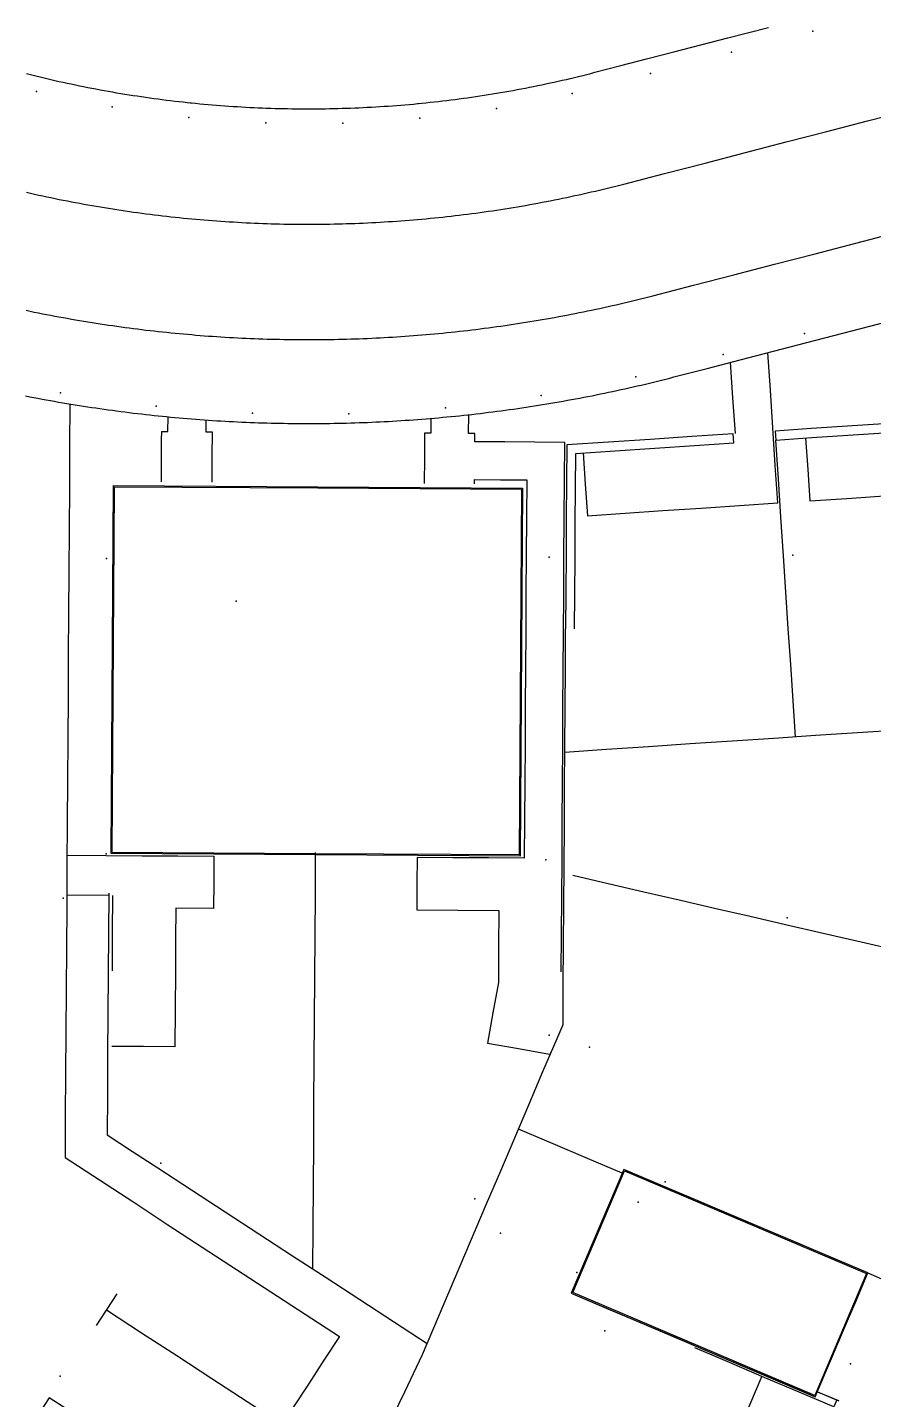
# Model space of a CAD drawing. Extents: x 0 to 368707, y -1 to 358204.
# Drawn here: x 368385.67 to 368405.83, y 357723.82 to 357756.52 of the extents above; entities that cross this region are included whole.
import ezdxf

# ---------------------------------------------------------------- set-up
doc = ezdxf.new("R2010")
doc.units = 0
doc.header["$MEASUREMENT"] = 0
for name, color, linetype in [('3D_LINES', 3, 'Continuous'), ('3D_Points', 1, 'Continuous'), ('PLOTS EXTERNAL LEVEL', 6, 'Continuous'), ('PLOTS FFL', 5, 'Continuous')]:
    doc.layers.add(name, color=color, linetype=linetype)

msp = doc.modelspace()

# ---------------------------------------------------------------- linework, layer by layer
at = {"layer": '3D_LINES'}
for points in [[(368385.64, 357755.424, 53.458), (368385.737, 357755.4, 53.46), (368385.834, 357755.376, 53.46), (368385.931, 357755.352, 53.46), (368385.968, 357755.343, 53.46), (368386.029, 357755.328, 53.443), (368386.126, 357755.305, 53.449), (368386.223, 357755.283, 53.449), (368386.321, 357755.26, 53.449), (368386.418, 357755.238, 53.45), (368386.516, 357755.217, 53.451), (368386.613, 357755.196, 53.451), (368386.711, 357755.175, 53.452), (368386.809, 357755.154, 53.453), (368386.907, 357755.134, 53.453), (368387.005, 357755.114, 53.454), (368387.103, 357755.095, 53.455), (368387.201, 357755.076, 53.455), (368387.299, 357755.057, 53.456), (368387.398, 357755.038, 53.457), (368387.496, 357755.02, 53.458), (368387.594, 357755.003, 53.458), (368387.693, 357754.985, 53.458), (368387.747, 357754.976, 53.45), (368387.791, 357754.968, 53.448), (368387.89, 357754.952, 53.448), (368387.988, 357754.936, 53.448), (368388.087, 357754.92, 53.433), (368388.186, 357754.904, 53.433), (368388.285, 357754.889, 53.433), (368388.384, 357754.874, 53.433), (368388.483, 357754.86, 53.432), (368388.582, 357754.846, 53.432), (368388.681, 357754.832, 53.432), (368388.78, 357754.819, 53.432), (368388.879, 357754.806, 53.432), (368388.978, 357754.793, 53.432), (368389.077, 357754.781, 53.432), (368389.176, 357754.769, 53.432), (368389.276, 357754.758, 53.432), (368389.375, 357754.747, 53.432), (368389.474, 357754.736, 53.432), (368389.547, 357754.728, 53.428), (368389.574, 357754.726, 53.428), (368389.673, 357754.715, 53.428), (368389.773, 357754.706, 53.428), (368389.872, 357754.696, 53.428), (368389.972, 357754.688, 53.427), (368390.072, 357754.679, 53.427), (368390.171, 357754.671, 53.427), (368390.271, 357754.663, 53.426), (368390.371, 357754.655, 53.426), (368390.47, 357754.648, 53.426), (368390.57, 357754.642, 53.425), (368390.67, 357754.635, 53.425), (368390.77, 357754.629, 53.425), (368390.869, 357754.624, 53.424), (368390.969, 357754.618, 53.424), (368391.069, 357754.613, 53.423), (368391.169, 357754.609, 53.423), (368391.269, 357754.605, 53.423), (368391.359, 357754.601, 53.423), (368391.369, 357754.601, 53.423), (368391.469, 357754.597, 53.424), (368391.568, 357754.594, 53.424), (368391.668, 357754.591, 53.424), (368391.768, 357754.589, 53.424), (368391.868, 357754.587, 53.424), (368391.968, 357754.586, 53.424), (368392.068, 357754.584, 53.423), (368392.168, 357754.583, 53.423), (368392.268, 357754.583, 53.423), (368392.368, 357754.583, 53.423), (368392.468, 357754.583, 53.422), (368392.568, 357754.583, 53.422), (368392.668, 357754.584, 53.422), (368392.768, 357754.586, 53.422), (368392.868, 357754.587, 53.422), (368392.968, 357754.589, 53.422), (368393.068, 357754.592, 53.422), (368393.168, 357754.595, 53.419), (368393.174, 357754.595, 53.424), (368393.268, 357754.598, 53.424), (368393.368, 357754.601, 53.411), (368393.467, 357754.605, 53.411), (368393.567, 357754.609, 53.411), (368393.667, 357754.614, 53.411), (368393.767, 357754.619, 53.411), (368393.867, 357754.624, 53.41), (368393.967, 357754.63, 53.41), (368394.066, 357754.636, 53.41), (368394.166, 357754.643, 53.41), (368394.266, 357754.649, 53.41), (368394.366, 357754.657, 53.41), (368394.465, 357754.664, 53.409), (368394.565, 357754.672, 53.409), (368394.665, 357754.68, 53.409), (368394.764, 357754.689, 53.408), (368394.864, 357754.698, 53.408), (368394.963, 357754.707, 53.408), (368394.987, 357754.71, 53.408), (368395.063, 357754.717, 53.413), (368395.162, 357754.727, 53.413), (368395.262, 357754.738, 53.413), (368395.361, 357754.748, 53.412), (368395.46, 357754.76, 53.411), (368395.56, 357754.771, 53.41), (368395.659, 357754.783, 53.408), (368395.758, 357754.795, 53.407), (368395.857, 357754.808, 53.406), (368395.956, 357754.821, 53.404), (368396.056, 357754.834, 53.403), (368396.155, 357754.848, 53.402), (368396.254, 357754.862, 53.401), (368396.352, 357754.877, 53.399), (368396.451, 357754.892, 53.398), (368396.55, 357754.907, 53.398), (368396.649, 357754.922, 53.401), (368396.748, 357754.938, 53.401), (368396.788, 357754.945, 53.401), (368396.846, 357754.954, 53.401), (368396.945, 357754.971, 53.401), (368397.043, 357754.988, 53.401), (368397.142, 357755.005, 53.396), (368397.24, 357755.023, 53.391), (368397.338, 357755.041, 53.386), (368397.437, 357755.06, 53.38), (368397.535, 357755.079, 53.375), (368397.633, 357755.098, 53.37), (368397.731, 357755.117, 53.364), (368397.829, 357755.137, 53.359), (368397.927, 357755.157, 53.354), (368398.025, 357755.178, 53.349), (368398.122, 357755.199, 53.343), (368398.22, 357755.22, 53.338), (368398.318, 357755.242, 53.333), (368398.415, 357755.264, 53.333), (368398.513, 357755.286, 53.337), (368398.57, 357755.3, 53.337), (368398.61, 357755.309, 53.337), (368398.707, 357755.332, 53.338), (368398.804, 357755.356, 53.339), (368398.902, 357755.379, 53.339), (368398.999, 357755.404, 53.34), (368399.095, 357755.428, 53.341), (368399.192, 357755.453, 53.342), (368399.808, 357755.613, 53.347), (368400.424, 357755.772, 53.352), (368401.069, 357755.939, 53.365), (368401.715, 357756.106, 53.378), (368402.36, 357756.274, 53.391), (368403.328, 357756.524, 53.391)], [(368385.641, 357752.595, 53.401), (368385.739, 357752.573, 53.4), (368385.836, 357752.551, 53.399), (368385.934, 357752.529, 53.398), (368386.031, 357752.508, 53.397), (368386.129, 357752.487, 53.396), (368386.227, 357752.466, 53.394), (368386.324, 357752.446, 53.393), (368386.422, 357752.426, 53.392), (368386.52, 357752.407, 53.39), (368386.618, 357752.387, 53.389), (368386.716, 357752.368, 53.388), (368386.814, 357752.35, 53.386), (368386.912, 357752.331, 53.385), (368387.011, 357752.313, 53.383), (368387.109, 357752.296, 53.382), (368387.207, 357752.279, 53.381), (368387.306, 357752.262, 53.38), (368387.404, 357752.245, 53.378), (368387.503, 357752.229, 53.377), (368387.601, 357752.213, 53.376), (368387.7, 357752.197, 53.375), (368387.799, 357752.182, 53.374), (368387.897, 357752.167, 53.373), (368387.996, 357752.152, 53.372), (368388.095, 357752.137, 53.371), (368388.194, 357752.123, 53.37), (368388.293, 357752.11, 53.368), (368388.392, 357752.096, 53.367), (368388.491, 357752.083, 53.366), (368388.59, 357752.071, 53.365), (368388.689, 357752.058, 53.363), (368388.788, 357752.046, 53.362), (368388.887, 357752.034, 53.361), (368388.986, 357752.023, 53.359), (368389.085, 357752.012, 53.358), (368389.185, 357752.001, 53.357), (368389.284, 357751.991, 53.356), (368389.383, 357751.981, 53.355), (368389.483, 357751.971, 53.354), (368389.582, 357751.962, 53.353), (368389.682, 357751.953, 53.352), (368389.781, 357751.944, 53.351), (368389.881, 357751.935, 53.35), (368389.98, 357751.927, 53.35), (368390.08, 357751.92, 53.349), (368390.179, 357751.912, 53.348), (368390.279, 357751.905, 53.346), (368390.378, 357751.898, 53.345), (368390.478, 357751.892, 53.344), (368390.578, 357751.886, 53.343), (368390.677, 357751.88, 53.342), (368390.777, 357751.874, 53.341), (368390.877, 357751.869, 53.34), (368390.977, 357751.865, 53.339), (368391.076, 357751.86, 53.338), (368391.176, 357751.856, 53.337), (368391.276, 357751.852, 53.336), (368391.376, 357751.849, 53.335), (368391.475, 357751.846, 53.334), (368391.575, 357751.843, 53.334), (368391.675, 357751.841, 53.333), (368391.775, 357751.838, 53.332), (368391.875, 357751.837, 53.332), (368391.975, 357751.835, 53.331), (368392.074, 357751.834, 53.33), (368392.174, 357751.833, 53.33), (368392.274, 357751.833, 53.329), (368392.374, 357751.833, 53.328), (368392.474, 357751.833, 53.327), (368392.574, 357751.833, 53.327), (368392.674, 357751.834, 53.326), (368392.773, 357751.836, 53.325), (368392.873, 357751.837, 53.324), (368392.973, 357751.839, 53.324), (368393.073, 357751.841, 53.323), (368393.173, 357751.844, 53.322), (368393.273, 357751.847, 53.322), (368393.372, 357751.85, 53.321), (368393.472, 357751.853, 53.321), (368393.572, 357751.857, 53.32), (368393.672, 357751.861, 53.32), (368393.771, 357751.866, 53.32), (368393.871, 357751.871, 53.319), (368393.971, 357751.876, 53.319), (368394.071, 357751.882, 53.318), (368394.17, 357751.887, 53.318), (368394.27, 357751.894, 53.317), (368394.37, 357751.9, 53.317), (368394.469, 357751.907, 53.316), (368394.569, 357751.914, 53.316), (368394.668, 357751.922, 53.315), (368394.768, 357751.929, 53.315), (368394.867, 357751.938, 53.314), (368394.967, 357751.946, 53.313), (368395.066, 357751.955, 53.313), (368395.166, 357751.964, 53.312), (368395.265, 357751.974, 53.312), (368395.365, 357751.984, 53.312), (368395.464, 357751.994, 53.311), (368395.563, 357752.004, 53.311), (368395.662, 357752.015, 53.311), (368395.762, 357752.026, 53.311), (368395.861, 357752.038, 53.311), (368395.96, 357752.049, 53.31), (368396.059, 357752.062, 53.31), (368396.158, 357752.074, 53.31), (368396.257, 357752.087, 53.31), (368396.356, 357752.1, 53.309), (368396.455, 357752.114, 53.309), (368396.554, 357752.127, 53.309), (368396.653, 357752.141, 53.309), (368396.752, 357752.156, 53.308), (368396.85, 357752.171, 53.308), (368396.949, 357752.186, 53.308), (368397.048, 357752.201, 53.307), (368397.146, 357752.217, 53.307), (368397.245, 357752.233, 53.307), (368397.343, 357752.249, 53.307), (368397.442, 357752.266, 53.307), (368397.54, 357752.283, 53.307), (368397.639, 357752.301, 53.307), (368397.737, 357752.318, 53.307), (368397.835, 357752.337, 53.307), (368397.933, 357752.355, 53.307), (368398.031, 357752.374, 53.307), (368398.129, 357752.393, 53.307), (368398.227, 357752.412, 53.307), (368398.325, 357752.432, 53.308), (368398.423, 357752.452, 53.308), (368398.521, 357752.472, 53.308), (368398.618, 357752.493, 53.308), (368398.716, 357752.514, 53.308), (368398.814, 357752.535, 53.308), (368398.911, 357752.557, 53.308), (368399.009, 357752.579, 53.308), (368399.106, 357752.601, 53.308), (368399.203, 357752.624, 53.308), (368399.3, 357752.646, 53.308), (368399.397, 357752.67, 53.309), (368399.494, 357752.693, 53.309), (368399.591, 357752.717, 53.309), (368399.688, 357752.741, 53.309), (368399.785, 357752.766, 53.309), (368399.882, 357752.791, 53.31), (368400.849, 357753.042, 53.312), (368401.817, 357753.292, 53.317), (368402.785, 357753.543, 53.322), (368403.752, 357753.793, 53.329), (368404.72, 357754.044, 53.337), (368405.687, 357754.295, 53.346), (368406.655, 357754.545, 53.356)], [(368385.634, 357749.781, 53.397), (368385.732, 357749.76, 53.397), (368385.83, 357749.74, 53.397), (368385.928, 357749.721, 53.397), (368386.026, 357749.701, 53.397), (368386.124, 357749.682, 53.397), (368386.222, 357749.663, 53.397), (368386.32, 357749.645, 53.397), (368386.418, 357749.626, 53.397), (368386.516, 357749.608, 53.397), (368386.614, 357749.591, 53.397), (368386.713, 357749.573, 53.397), (368386.811, 357749.556, 53.397), (368386.909, 357749.539, 53.397), (368387.008, 357749.523, 53.397), (368387.106, 357749.507, 53.397), (368387.205, 357749.491, 53.397), (368387.304, 357749.475, 53.397), (368387.402, 357749.46, 53.397), (368387.501, 357749.445, 53.397), (368387.6, 357749.431, 53.397), (368387.698, 357749.416, 53.397), (368387.797, 357749.402, 53.397), (368387.896, 357749.388, 53.397), (368387.995, 357749.375, 53.397), (368388.094, 357749.362, 53.397), (368388.193, 357749.349, 53.397), (368388.292, 357749.336, 53.397), (368388.391, 357749.324, 53.397), (368388.49, 357749.312, 53.397), (368388.589, 357749.301, 53.397), (368388.689, 357749.289, 53.397), (368388.788, 357749.278, 53.397), (368388.887, 357749.267, 53.397), (368388.986, 357749.257, 53.397), (368389.086, 357749.247, 53.397), (368389.185, 357749.237, 53.397), (368389.284, 357749.227, 53.397), (368389.384, 357749.218, 53.397), (368389.483, 357749.209, 53.397), (368389.583, 357749.201, 53.397), (368389.682, 357749.192, 53.397), (368389.782, 357749.184, 53.397), (368389.881, 357749.177, 53.397), (368389.981, 357749.169, 53.397), (368390.08, 357749.162, 53.397), (368390.18, 357749.155, 53.397), (368390.279, 357749.149, 53.397), (368390.379, 357749.143, 53.397), (368390.479, 357749.137, 53.397), (368390.578, 357749.131, 53.397), (368390.678, 357749.126, 53.397), (368390.778, 357749.121, 53.397), (368390.877, 357749.116, 53.397), (368390.977, 357749.112, 53.397), (368391.077, 357749.108, 53.397), (368391.177, 357749.104, 53.397), (368391.276, 357749.101, 53.397), (368391.376, 357749.097, 53.397), (368391.476, 357749.095, 53.397), (368391.576, 357749.092, 53.397), (368391.676, 357749.09, 53.397), (368391.775, 357749.088, 53.397), (368391.875, 357749.086, 53.397), (368391.975, 357749.085, 53.397), (368392.075, 357749.084, 53.397), (368392.175, 357749.083, 53.397), (368392.274, 357749.083, 53.397), (368392.374, 357749.083, 53.397), (368392.474, 357749.083, 53.397), (368392.574, 357749.083, 53.397), (368392.674, 357749.084, 53.397), (368392.774, 357749.085, 53.397), (368392.873, 357749.087, 53.397), (368392.973, 357749.088, 53.397), (368393.073, 357749.09, 53.397), (368393.173, 357749.093, 53.397), (368393.273, 357749.095, 53.397), (368393.372, 357749.098, 53.397), (368393.472, 357749.102, 53.397), (368393.572, 357749.105, 53.397), (368393.672, 357749.109, 53.397), (368393.771, 357749.113, 53.397), (368393.871, 357749.118, 53.397), (368393.971, 357749.122, 53.397), (368394.071, 357749.127, 53.397), (368394.17, 357749.133, 53.397), (368394.27, 357749.138, 53.397), (368394.37, 357749.144, 53.397), (368394.469, 357749.151, 53.397), (368394.569, 357749.157, 53.397), (368394.668, 357749.164, 53.397), (368394.768, 357749.171, 53.397), (368394.867, 357749.179, 53.397), (368394.967, 357749.187, 53.397), (368395.066, 357749.195, 53.397), (368395.166, 357749.203, 53.397), (368395.265, 357749.212, 53.397), (368395.365, 357749.221, 53.397), (368395.464, 357749.23, 53.397), (368395.564, 357749.24, 53.397), (368395.663, 357749.25, 53.397), (368395.762, 357749.26, 53.397), (368395.861, 357749.27, 53.397), (368395.961, 357749.281, 53.397), (368396.06, 357749.292, 53.397), (368396.159, 357749.304, 53.397), (368396.258, 357749.316, 53.397), (368396.357, 357749.328, 53.397), (368396.456, 357749.34, 53.397), (368396.555, 357749.353, 53.397), (368396.654, 357749.365, 53.397), (368396.753, 357749.379, 53.397), (368396.852, 357749.392, 53.397), (368396.951, 357749.406, 53.397), (368397.05, 357749.42, 53.397), (368397.149, 357749.435, 53.397), (368397.247, 357749.449, 53.397), (368397.346, 357749.464, 53.397), (368397.445, 357749.48, 53.397), (368397.543, 357749.495, 53.397), (368397.642, 357749.511, 53.397), (368397.74, 357749.528, 53.397), (368397.839, 357749.544, 53.397), (368397.937, 357749.561, 53.397), (368398.036, 357749.578, 53.397), (368398.134, 357749.596, 53.397), (368398.232, 357749.613, 53.397), (368398.33, 357749.631, 53.397), (368398.428, 357749.65, 53.397), (368398.526, 357749.668, 53.397), (368398.624, 357749.687, 53.397), (368398.722, 357749.707, 53.397), (368398.82, 357749.726, 53.397), (368398.918, 357749.746, 53.397), (368399.016, 357749.766, 53.397), (368399.114, 357749.787, 53.397), (368399.211, 357749.807, 53.397), (368399.309, 357749.828, 53.397), (368399.406, 357749.85, 53.397), (368399.504, 357749.871, 53.397), (368399.601, 357749.893, 53.397), (368399.698, 357749.915, 53.397), (368399.796, 357749.938, 53.397), (368399.893, 357749.961, 53.397), (368399.99, 357749.984, 53.397), (368400.087, 357750.007, 53.397), (368400.184, 357750.031, 53.397), (368400.281, 357750.055, 53.397), (368400.378, 357750.079, 53.397), (368400.475, 357750.104, 53.397), (368400.571, 357750.129, 53.397), (368401.539, 357750.379, 53.397), (368402.506, 357750.63, 53.397), (368403.474, 357750.881, 53.397), (368404.442, 357751.131, 53.397), (368405.409, 357751.382, 53.397), (368406.377, 357751.632, 53.397)], [(368404.213, 357746.738, 53.648), (368404.263, 357745.99, 53.648), (368404.313, 357745.241, 53.648), (368405.198, 357745.3, 53.648), (368406.084, 357745.36, 53.648), (368406.969, 357745.419, 53.648), (368407.855, 357745.478, 53.648), (368407.907, 357744.693, 53.648), (368407.96, 357743.909, 53.648), (368408.558, 357743.949, 53.648), (368409.157, 357743.989, 53.648), (368409.101, 357744.83, 53.648), (368409.045, 357745.671, 53.648), (368408.989, 357746.512, 53.648), (368408.932, 357747.353, 53.648), (368408.869, 357748.295, 53.648), (368408.806, 357749.237, 53.648), (368408.743, 357750.179, 53.648)], [(368385.623, 357747.742, 53.406), (368385.721, 357747.723, 53.404), (368385.819, 357747.704, 53.403), (368385.917, 357747.685, 53.401), (368386.015, 357747.667, 53.399), (368386.113, 357747.649, 53.394), (368386.212, 357747.631, 53.391), (368386.31, 357747.613, 53.391), (368386.408, 357747.596, 53.391), (368386.507, 357747.579, 53.375), (368386.605, 357747.562, 53.375), (368386.704, 357747.546, 53.376), (368386.803, 357747.53, 53.379), (368386.901, 357747.514, 53.379), (368387, 357747.499, 53.379), (368387.099, 357747.483, 53.379), (368387.197, 357747.468, 53.379), (368387.296, 357747.454, 53.379), (368387.395, 357747.439, 53.379), (368387.494, 357747.425, 53.379), (368387.593, 357747.411, 53.379), (368387.692, 357747.398, 53.379), (368387.791, 357747.384, 53.379), (368387.89, 357747.371, 53.379), (368387.989, 357747.359, 53.38), (368388.088, 357747.346, 53.38), (368388.188, 357747.334, 53.38), (368388.287, 357747.322, 53.38), (368388.386, 357747.311, 53.375), (368388.485, 357747.299, 53.374), (368388.585, 357747.288, 53.374), (368388.684, 357747.278, 53.374), (368388.783, 357747.267, 53.368), (368388.883, 357747.257, 53.368), (368388.982, 357747.247, 53.369), (368389.082, 357747.238, 53.368), (368389.181, 357747.228, 53.368), (368389.281, 357747.219, 53.369), (368389.38, 357747.211, 53.369), (368389.48, 357747.202, 53.369), (368389.579, 357747.194, 53.369), (368389.679, 357747.186, 53.369), (368389.778, 357747.179, 53.369), (368389.878, 357747.171, 53.369), (368389.978, 357747.164, 53.369), (368390.077, 357747.158, 53.37), (368390.177, 357747.151, 53.37), (368390.277, 357747.145, 53.37), (368390.377, 357747.139, 53.37), (368390.476, 357747.134, 53.37), (368390.576, 357747.128, 53.37), (368390.676, 357747.123, 53.367), (368390.776, 357747.119, 53.366), (368390.876, 357747.114, 53.366), (368390.975, 357747.11, 53.366), (368391.075, 357747.106, 53.366), (368391.175, 357747.103, 53.366), (368391.275, 357747.1, 53.342), (368391.375, 357747.097, 53.342), (368391.475, 357747.094, 53.345), (368391.575, 357747.092, 53.348), (368391.675, 357747.089, 53.35), (368391.774, 357747.088, 53.353), (368391.874, 357747.086, 53.356), (368391.974, 357747.085, 53.359), (368392.074, 357747.084, 53.362), (368392.174, 357747.083, 53.364), (368392.274, 357747.083, 53.367), (368392.374, 357747.083, 53.37), (368392.474, 357747.083, 53.373), (368392.574, 357747.083, 53.376), (368392.674, 357747.084, 53.378), (368392.774, 357747.085, 53.381), (368392.873, 357747.086, 53.384), (368392.973, 357747.088, 53.387), (368393.073, 357747.09, 53.387), (368393.173, 357747.092, 53.386), (368393.273, 357747.095, 53.386), (368393.373, 357747.097, 53.389), (368393.473, 357747.1, 53.389), (368393.573, 357747.104, 53.389), (368393.672, 357747.107, 53.371), (368393.772, 357747.111, 53.381), (368393.872, 357747.116, 53.38), (368393.972, 357747.12, 53.379), (368394.072, 357747.125, 53.378), (368394.172, 357747.13, 53.377), (368394.271, 357747.135, 53.376), (368394.371, 357747.141, 53.376), (368394.471, 357747.147, 53.375), (368394.571, 357747.153, 53.374), (368394.67, 357747.16, 53.373), (368394.77, 357747.166, 53.372), (368394.87, 357747.173, 53.371), (368394.969, 357747.181, 53.37), (368395.069, 357747.188, 53.369), (368395.168, 357747.196, 53.368), (368395.268, 357747.205, 53.368), (368395.368, 357747.213, 53.368), (368395.467, 357747.222, 53.368), (368395.567, 357747.231, 53.366), (368395.666, 357747.24, 53.371), (368395.766, 357747.25, 53.371), (368395.865, 357747.26, 53.371), (368395.964, 357747.27, 53.373), (368396.064, 357747.281, 53.375), (368396.163, 357747.291, 53.375), (368396.262, 357747.302, 53.375), (368396.362, 357747.314, 53.375), (368396.461, 357747.325, 53.375), (368396.56, 357747.337, 53.375), (368396.659, 357747.35, 53.375), (368396.758, 357747.362, 53.375), (368396.857, 357747.375, 53.375), (368396.957, 357747.388, 53.375), (368397.056, 357747.401, 53.375), (368397.155, 357747.415, 53.374), (368397.253, 357747.429, 53.374), (368397.352, 357747.443, 53.374), (368397.451, 357747.458, 53.374), (368397.55, 357747.472, 53.374), (368397.649, 357747.487, 53.37), (368397.748, 357747.503, 53.371), (368397.846, 357747.518, 53.371), (368397.945, 357747.534, 53.371), (368398.043, 357747.551, 53.369), (368398.142, 357747.567, 53.37), (368398.24, 357747.584, 53.376), (368398.339, 357747.601, 53.374), (368398.437, 357747.618, 53.374), (368398.536, 357747.636, 53.374), (368398.634, 357747.654, 53.374), (368398.732, 357747.672, 53.373), (368398.83, 357747.69, 53.373), (368398.929, 357747.709, 53.373), (368399.027, 357747.728, 53.373), (368399.125, 357747.747, 53.373), (368399.223, 357747.767, 53.373), (368399.321, 357747.787, 53.373), (368399.418, 357747.807, 53.373), (368399.516, 357747.828, 53.372), (368399.614, 357747.848, 53.372), (368399.712, 357747.869, 53.372), (368399.809, 357747.891, 53.372), (368399.907, 357747.912, 53.369), (368400.004, 357747.934, 53.37), (368400.102, 357747.956, 53.368), (368400.199, 357747.978, 53.369), (368400.296, 357748.001, 53.37), (368400.394, 357748.024, 53.369), (368400.491, 357748.047, 53.374), (368400.588, 357748.071, 53.374), (368400.685, 357748.095, 53.376), (368400.782, 357748.119, 53.379), (368400.879, 357748.143, 53.382), (368400.976, 357748.168, 53.385), (368401.073, 357748.193, 53.387), (368401.865, 357748.398, 53.409), (368402.657, 357748.603, 53.431), (368403.449, 357748.808, 53.405), (368404.241, 357749.013, 53.38), (368404.886, 357749.18, 53.39), (368405.531, 357749.347, 53.4), (368406.177, 357749.515, 53.41)], [(368398.912, 357746.384, 53.325), (368398.962, 357745.635, 53.335), (368399.012, 357744.887, 53.367), (368399.91, 357744.947, 53.419), (368400.808, 357745.007, 53.471), (368401.723, 357745.068, 53.524), (368402.637, 357745.129, 53.577), (368403.552, 357745.19, 53.601), (368403.492, 357746.086, 53.535), (368403.432, 357746.982, 53.468), (368403.373, 357747.877, 53.402), (368403.313, 357748.773, 53.336)], [(368402.54, 357746.842, 53.422), (368402.483, 357747.692, 53.422), (368402.426, 357748.543, 53.422)], [(368386.678, 357747.55, 53.376), (368386.671, 357746.553, 53.378), (368386.665, 357745.555, 53.379), (368386.658, 357744.557, 53.38), (368386.652, 357743.559, 53.382), (368386.646, 357742.561, 53.383), (368386.639, 357741.563, 53.384), (368386.633, 357740.565, 53.386), (368386.626, 357739.567, 53.387), (368386.62, 357738.569, 53.388), (368386.614, 357737.571, 53.39), (368386.607, 357736.573, 53.391), (368386.601, 357735.575, 53.392), (368386.595, 357734.577, 53.415), (368386.588, 357733.579, 53.438), (368386.582, 357732.582, 53.462), (368386.575, 357731.584, 53.485), (368386.569, 357730.586, 53.508), (368386.563, 357729.588, 53.531), (368387.38, 357729.055, 53.553), (368388.198, 357728.523, 53.576), (368389.016, 357727.99, 53.599), (368389.833, 357727.458, 53.621), (368390.651, 357726.925, 53.644), (368391.469, 357726.393, 53.666), (368392.286, 357725.86, 53.689), (368393.104, 357725.328, 53.711), (368392.734, 357724.761, 53.727), (368392.365, 357724.193, 53.743), (368391.995, 357723.626, 53.758)], [(368388.858, 357745.696, 53.369), (368388.864, 357746.696, 53.369), (368388.866, 357746.896, 53.369), (368389.016, 357746.895, 53.369), (368389.018, 357747.244, 53.369)], [(368395.283, 357747.206, 53.368), (368395.281, 357746.855, 53.368), (368395.131, 357746.856, 53.368), (368395.127, 357746.256, 53.368), (368395.123, 357745.656, 53.368)], [(368398.391, 357734.019, 53.591), (368398.397, 357734.908, 53.591), (368398.403, 357735.797, 53.591), (368398.408, 357736.686, 53.591), (368398.414, 357737.588, 53.583), (368398.42, 357738.49, 53.574), (368398.426, 357739.391, 53.565), (368398.431, 357740.293, 53.557), (368398.437, 357741.194, 53.548), (368398.443, 357742.096, 53.539), (368398.449, 357742.997, 53.531), (368398.454, 357743.899, 53.522), (368398.46, 357744.811, 53.522), (368398.466, 357745.722, 53.522), (368398.472, 357746.634, 53.522), (368397.758, 357746.639, 53.522), (368397.044, 357746.643, 53.522), (368396.33, 357746.648, 53.522), (368396.331, 357746.848, 53.522), (368396.181, 357746.849, 53.522), (368396.184, 357747.294, 53.522)], [(368389.917, 357747.169, 53.354), (368389.916, 357746.889, 53.364), (368390.066, 357746.888, 53.363), (368390.062, 357746.288, 53.384), (368390.058, 357745.688, 53.405)], [(368407.805, 357746.978, 53.764), (368407.79, 357747.192, 53.743), (368406.93, 357747.135, 53.691), (368406.069, 357747.077, 53.651), (368405.209, 357747.02, 53.58), (368404.348, 357746.962, 53.51), (368403.488, 357746.905, 53.475), (368403.502, 357746.69, 53.491), (368404.363, 357746.748, 53.527), (368405.223, 357746.805, 53.598), (368406.084, 357746.863, 53.668), (368406.944, 357746.92, 53.715), (368407.805, 357746.978, 53.764)], [(368398.708, 357742.191, 53.523), (368398.713, 357743.028, 53.523), (368398.718, 357743.864, 53.523), (368398.724, 357744.7, 53.523), (368398.729, 357745.536, 53.523), (368398.735, 357746.372, 53.523), (368399.677, 357746.435, 53.523), (368400.619, 357746.498, 53.523), (368401.562, 357746.561, 53.523), (368402.504, 357746.624, 53.523), (368402.49, 357746.838, 53.523), (368401.498, 357746.772, 53.523), (368400.505, 357746.706, 53.523), (368399.513, 357746.639, 53.523), (368398.521, 357746.573, 53.523), (368398.515, 357745.697, 53.523), (368398.51, 357744.821, 53.523), (368398.504, 357743.945, 53.523), (368398.498, 357743.069, 53.523), (368398.493, 357742.193, 53.523)], [(368403.975, 357739.614, 53.615), (368403.917, 357740.476, 53.615), (368403.86, 357741.339, 53.615), (368403.802, 357742.202, 53.615), (368403.744, 357743.065, 53.615), (368403.687, 357743.927, 53.615), (368403.625, 357744.848, 53.615), (368403.564, 357745.769, 53.615), (368403.502, 357746.69, 53.615)], [(368396.323, 357745.648, 53.771), (368396.324, 357745.748, 53.771), (368396.945, 357745.744, 53.771), (368397.566, 357745.74, 53.771), (368397.56, 357744.838, 53.771), (368397.555, 357743.937, 53.771), (368397.549, 357743.035, 53.771), (368397.543, 357742.134, 53.771), (368397.537, 357741.233, 53.771), (368397.532, 357740.331, 53.771), (368397.526, 357739.43, 53.771), (368397.52, 357738.528, 53.771), (368397.514, 357737.627, 53.771), (368397.508, 357736.725, 53.771), (368396.657, 357736.731, 53.771), (368395.806, 357736.736, 53.771), (368394.954, 357736.741, 53.771), (368394.95, 357736.118, 53.771), (368394.946, 357735.494, 53.771), (368395.924, 357735.488, 53.771), (368396.901, 357735.481, 53.771), (368396.895, 357734.623, 53.771), (368396.89, 357733.765, 53.771), (368396.762, 357733.041, 53.771), (368396.634, 357732.317, 53.771), (368397.372, 357732.187, 53.771), (368398.111, 357732.056, 53.771)], [(368394.236, 357723.123, 53.871), (368394.66, 357724.01, 53.875), (368395.083, 357724.898, 53.878), (368395.465, 357725.794, 53.882), (368395.847, 357726.691, 53.886), (368396.229, 357727.588, 53.889), (368396.61, 357728.484, 53.893), (368396.946, 357729.273, 53.853), (368397.282, 357730.061, 53.813), (368397.618, 357730.85, 53.774), (368397.954, 357731.638, 53.734), (368398.29, 357732.427, 53.694), (368398.433, 357732.763, 53.671), (368398.439, 357733.706, 53.653), (368398.445, 357734.649, 53.634), (368398.451, 357735.592, 53.615), (368398.457, 357736.535, 53.597), (368398.463, 357737.478, 53.597), (368398.469, 357738.421, 53.597), (368398.475, 357739.364, 53.597), (368398.481, 357740.307, 53.597), (368398.487, 357741.25, 53.597), (368398.493, 357742.193, 53.597)], [(368409.475, 357739.981, 53.722), (368409.435, 357739.978, 53.722), (368408.439, 357739.912, 53.722), (368407.442, 357739.845, 53.722), (368406.446, 357739.779, 53.722), (368405.45, 357739.712, 53.722), (368404.453, 357739.646, 53.722), (368403.457, 357739.579, 53.722), (368402.46, 357739.512, 53.722), (368401.464, 357739.446, 53.722), (368400.467, 357739.379, 53.722), (368399.471, 357739.313, 53.722), (368398.475, 357739.246, 53.722)], [(368386.609, 357736.795, 53.372), (368387.545, 357736.789, 53.372), (368388.4, 357736.783, 53.372), (368389.254, 357736.778, 53.372), (368390.109, 357736.772, 53.372), (368390.105, 357736.149, 53.372), (368390.101, 357735.525, 53.372), (368389.201, 357735.531, 53.372), (368389.196, 357734.779, 53.372), (368389.191, 357734.028, 53.372), (368389.185, 357733.128, 53.372), (368389.18, 357732.228, 53.372), (368388.43, 357732.233, 53.372), (368387.68, 357732.238, 53.372)], [(368392.037, 357736.86, 53.352), (368392.037, 357736.86, 53.352)], [(368392.471, 357726.934, 53.684), (368392.477, 357727.926, 53.701), (368392.483, 357728.918, 53.718), (368392.49, 357729.911, 53.661), (368392.496, 357730.903, 53.604), (368392.502, 357731.895, 53.581), (368392.509, 357732.888, 53.558), (368392.515, 357733.88, 53.536), (368392.522, 357734.872, 53.508), (368392.528, 357735.865, 53.425), (368392.534, 357736.857, 53.352)], [(368398.664, 357736.316, 53.644), (368399.509, 357736.121, 53.644), (368400.354, 357735.926, 53.644), (368401.2, 357735.731, 53.644), (368402.045, 357735.536, 53.644), (368402.891, 357735.341, 53.644), (368403.736, 357735.146, 53.644), (368404.636, 357734.938, 53.644), (368405.536, 357734.731, 53.644), (368406.435, 357734.523, 53.644), (368407.335, 357734.316, 53.644), (368408.235, 357734.108, 53.644), (368409.134, 357733.901, 53.644), (368410.034, 357733.693, 53.644)], [(368387.603, 357735.838, 53.392), (368386.603, 357735.845, 53.392)], [(368387.603, 357735.888, 53.563), (368387.597, 357734.928, 53.563), (368387.591, 357733.968, 53.563), (368387.585, 357733.008, 53.563), (368387.578, 357732.048, 53.563), (368387.572, 357731.088, 53.563), (368387.566, 357730.128, 53.563), (368388.169, 357729.735, 53.563), (368388.772, 357729.343, 53.563), (368389.575, 357728.82, 53.563), (368390.377, 357728.297, 53.563), (368391.18, 357727.774, 53.563), (368391.983, 357727.251, 53.563), (368392.786, 357726.728, 53.563), (368393.589, 357726.206, 53.563), (368394.392, 357725.683, 53.563), (368395.194, 357725.16, 53.563)], [(368387.691, 357734.038, 53.453), (368387.697, 357734.938, 53.416), (368387.703, 357735.838, 53.378)], [(368399.842, 357729.215, 54.056), (368399.018, 357729.564, 53.969), (368398.194, 357729.914, 53.882), (368397.371, 357730.263, 53.811)], [(368405.697, 357726.84, 53.805), (368404.884, 357727.185, 53.805), (368404.071, 357727.53, 53.805), (368403.258, 357727.874, 53.805), (368402.446, 357728.219, 53.805), (368401.633, 357728.564, 53.805), (368400.82, 357728.909, 53.805), (368400.351, 357729.108, 53.835), (368399.881, 357729.307, 53.865), (368399.529, 357728.479, 53.919), (368399.178, 357727.65, 53.973), (368398.826, 357726.822, 54.027), (368398.629, 357726.357, 54.027), (368399.46, 357726.004, 54.027), (368400.291, 357725.652, 54.027), (368401.122, 357725.299, 54.027), (368401.953, 357724.947, 54.027), (368402.783, 357724.594, 54.027), (368403.614, 357724.242, 54.027), (368404.445, 357723.89, 54.027)], [(368405.697, 357726.84, 54.096), (368406.565, 357726.459, 54.086), (368407.433, 357726.077, 54.077), (368408.301, 357725.696, 54.077), (368409.169, 357725.315, 54.077), (368410.038, 357724.933, 54.077), (368410.191, 357725.599, 54.051), (368410.345, 357726.265, 54.036), (368410.498, 357726.931, 54.016)], [(368404.525, 357724.078, 54.082), (368404.855, 357724.855, 54.082), (368405.135, 357725.517, 54.082), (368405.416, 357726.178, 54.082), (368405.697, 357726.84, 54.082)], [(368387.795, 357726.339, 53.554), (368387.304, 357725.584, 53.553)], [(368387.55, 357725.962, 53.683), (368388.388, 357725.416, 53.683), (368389.226, 357724.87, 53.683), (368390.064, 357724.324, 53.683), (368390.902, 357723.779, 53.683), (368391.74, 357723.233, 53.683)], [(368404.955, 357723.812, 54.181), (368404.886, 357723.648, 54.187), (368404.057, 357724, 54.178), (368403.229, 357724.351, 54.17), (368402.4, 357724.703, 54.162), (368401.572, 357725.054, 54.154)], [(368403.171, 357724.376, 54.152), (368402.878, 357723.685, 54.152), (368402.585, 357722.995, 54.152), (368403.442, 357722.631, 54.152), (368404.3, 357722.267, 54.152), (368404.025, 357721.62, 54.152), (368403.751, 357720.973, 54.152), (368403.476, 357720.325, 54.152), (368403.154, 357720.462, 54.152), (368402.803, 357719.634, 54.152), (368402.451, 357718.805, 54.152), (368403.027, 357718.561, 54.152), (368403.602, 357718.317, 54.152), (368403.866, 357718.94, 54.152), (368404.25, 357719.844, 54.15), (368404.633, 357720.748, 54.148), (368405.017, 357721.652, 54.146), (368405.4, 357722.556, 54.144), (368405.784, 357723.46, 54.142)], [(368404.495, 357724.007, 54.176), (368405.006, 357723.79, 54.181), (368404.546, 357723.985, 54.177)], [(368387.023, 357723.321, 53.7), (368386.185, 357723.867, 53.703), (368385.694, 357723.112, 53.706)]]:
    msp.add_polyline3d(points, dxfattribs=at)
at = {"layer": '3D_Points'}
for p in [(368404.386, 357756.431, 53.339), (368402.449, 357755.932, 53.324), (368400.513, 357755.429, 53.313), (368385.884, 357754.994, 53.405), (368398.651, 357754.952, 53.308), (368387.687, 357754.627, 53.38), (368396.846, 357754.594, 53.307), (368389.51, 357754.375, 53.356), (368391.345, 357754.246, 53.336), (368393.185, 357754.245, 53.322), (368395.021, 357754.361, 53.312), (368404.185, 357749.227, 53.324), (368402.249, 357748.726, 53.313), (368400.167, 357748.197, 53.308), (368386.453, 357747.812, 53.38), (368397.909, 357747.751, 53.307), (368388.732, 357747.494, 53.356), (368391.028, 357747.328, 53.336), (368393.329, 357747.316, 53.321), (368395.627, 357747.457, 53.312), (368403.909, 357743.942, 53.7), (368387.554, 357743.865, 53.35), (368398.102, 357743.901, 53.35), (368390.638, 357742.852, 53.5), (368387.546, 357736.827, 53.35), (368398.023, 357736.689, 53.35), (368386.52, 357735.768, 53.475), (368403.772, 357735.301, 53.7), (368398.098, 357732.508, 53.7), (368399.066, 357732.222, 53.7), (368388.848, 357729.46, 53.55), (368400.863, 357729.01, 54.15), (368396.331, 357728.603, 53.9), (368400.22, 357728.529, 54.15), (368396.945, 357727.785, 54.05), (368398.764, 357726.848, 54.15), (368399.427, 357725.46, 54.15), (368405.282, 357724.674, 54.15), (368386.446, 357724.381, 53.55)]:
    msp.add_point(p, dxfattribs=at)
at = {"layer": 'PLOTS EXTERNAL LEVEL'}
for points in [[(368392.534, 357736.807, 53.35), (368387.659, 357736.838, 53.35), (368387.715, 357745.603, 53.35), (368392.59, 357745.572, 53.35), (368397.465, 357745.541, 53.35), (368397.409, 357736.776, 53.35), (368392.534, 357736.807, 53.35)], [(368405.697, 357726.84, 54.15), (368399.881, 357729.307, 54.15), (368398.629, 357726.357, 54.15), (368404.445, 357723.89, 54.15), (368405.697, 357726.84, 54.15)]]:
    msp.add_polyline3d(points, dxfattribs=at)
at = {"layer": 'PLOTS FFL'}
for points in [[(368392.534, 357736.832, 53.5), (368387.684, 357736.863, 53.5), (368387.74, 357745.578, 53.5), (368392.59, 357745.547, 53.5), (368397.44, 357745.516, 53.5), (368397.384, 357736.801, 53.5), (368392.534, 357736.832, 53.5)], [(368405.664, 357726.827, 54.15), (368404.432, 357723.922, 54.15), (368398.662, 357726.37, 54.15), (368399.894, 357729.274, 54.15), (368405.664, 357726.827, 54.15)]]:
    msp.add_polyline3d(points, dxfattribs=at)

doc.saveas('drawing.dxf')
